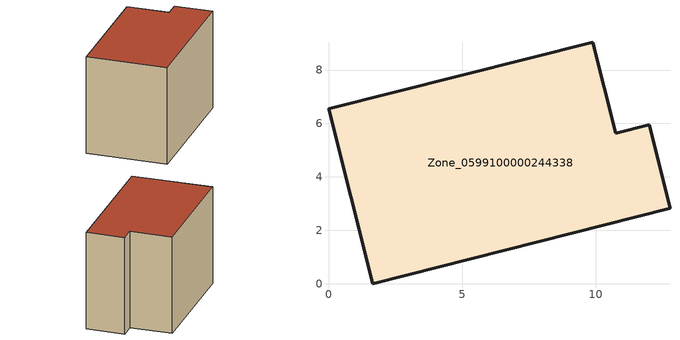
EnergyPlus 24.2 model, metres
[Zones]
Zone_0599100000244338
 floor ground (C_G): 1.65,0 0,6.55 9.9,9.04 10.75,5.63 12.01,5.95 12.79,2.83 z0
 wall outside (C_F): 1.65,0 12.79,2.83 12.01,5.95 10.75,5.63 9.9,9.04 0,6.55 1.65,0 z0:8.32
 roof outside (C_R): 0,6.55 1.65,0 12.79,2.83 12.01,5.95 10.75,5.63 9.9,9.04 z8.32
[BUILDING]
Pand.0599100000244338: North Axis=0; Terrain=City; Loads Convergence Tolerance Value=0.04; Temperature Convergence Tolerance Value=0.4; Solar Distribution=FullExterior; Maximum Number of Warmup Days=25; Minimum Number of Warmup Days=1
[Site:Location]
Rotterdam.The.Hague.AP_ZH_NLD Design_Conditions: Latitude=51.96; Longitude=4.45; Time Zone=1; Elevation=-4.5
[SITE:GROUNDTEMPERATURE:BUILDINGSURFACE]
18, 18, 18, 18, 18, 18, 18, 18, 18, 18, 18, 18
[MATERIAL] Thermal Absorptance=0.9; Solar Absorptance=0.7; Visible Absorptance=0.7
Name | Roughness | Thickness | Conductivity | Density | Specific Heat
G.TI.1975-1991 | MediumSmooth | 0.15 | 0.288461 | 540 | 1210
F.TI.1975-1991 | Rough | 0.3 | 0.230769 | 1920 | 840
R.TI.1975-1991 | MediumRough | 0.2 | 0.153846 | 1500 | 1000
[CONSTRUCTION]
C_G: G.TI.1975-1991
C_F: F.TI.1975-1991
C_R: R.TI.1975-1991
[ZONE]
Zone_0599100000244338: Type=1; Multiplier=1; Ceiling Height=Autocalculate; Volume=Autocalculate; Floor Area=autocalculate; Part of Total Floor Area=Yes
[ZONEINFILTRATION:DESIGNFLOWRATE]
Infil_Zone_0599100000244338: Zone or ZoneList or Space or SpaceList=Zone_0599100000244338; Schedule=AlwaysOn; Design Flow Rate Calculation Method=Flow/Area; Flow Rate per Floor Area=0.003; Constant Term Coefficient=1; Temperature Term Coefficient=0; Velocity Term Coefficient=0; Velocity Squared Term Coefficient=0
[HVACTEMPLATE:ZONE:IDEALLOADSAIRSYSTEM]
Zone_0599100000244338: Maximum Heating Supply Air Temperature=50; Minimum Cooling Supply Air Temperature=13; Maximum Heating Supply Air Humidity Ratio=0.0156; Minimum Cooling Supply Air Humidity Ratio=0.0077; Heating Limit=NoLimit; Cooling Limit=NoLimit; Dehumidification Control Type=ConstantSensibleHeatRatio; Cooling Sensible Heat Ratio=0.7; Dehumidification Setpoint=60; Humidification Control Type=None; Humidification Setpoint=30; Outdoor Air Method=None; Outdoor Air Flow Rate per Person=0.00944; Outdoor Air Flow Rate per Zone Floor Area=0; Outdoor Air Flow Rate per Zone=0; Demand Controlled Ventilation Type=None; Outdoor Air Economizer Type=NoEconomizer; Heat Recovery Type=None; Sensible Heat Recovery Effectiveness=0.7; Latent Heat Recovery Effectiveness=0.65
[ZONECONTROL:THERMOSTAT]
ThermostatControl_Zone_0599100000244338: Zone or ZoneList=Zone_0599100000244338; Control Type Schedule=DualSetpointControlType; Control 1=Thermostat_Zone_0599100000244338; Temperature Difference Between Cutout And Setpoint=0
[THERMOSTATSETPOINT:DUALSETPOINT]
Thermostat_Zone_0599100000244338: Heating Setpoint Temperature Schedule=HeatingSetpoint_Zone_0599100000244338; Cooling Setpoint Temperature Schedule=CoolingSetpoint_Zone_0599100000244338
[SCHEDULE:COMPACT]
HeatingSetpoint_Zone_0599100000244338: Through: 12/31, For: AllDays, Until: 24:00, 21
CoolingSetpoint_Zone_0599100000244338: Through: 12/31, For: AllDays, Until: 24:00, 24
DualSetpointControlType: Through: 12/31, For: AllDays, Until: 24:00, 4
AlwaysOn: Through: 12/31, For: AllDays, Until: 24:00, 1
